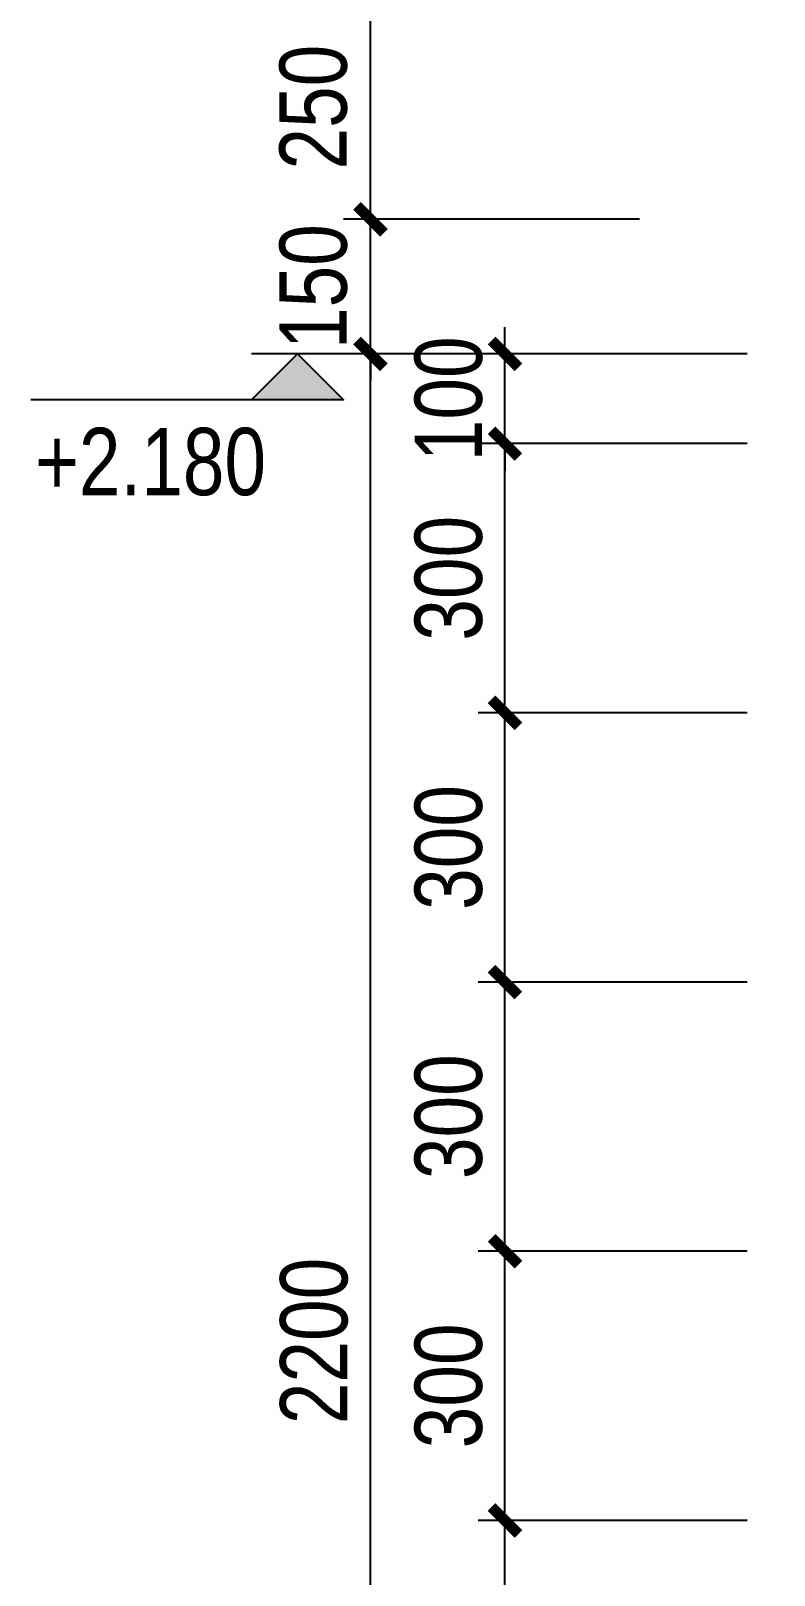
# Model space of a CAD drawing. Extents: x 468514 to 728049, y -74127 to 69080.
# Drawn here: x 589553 to 590382, y 39480 to 41201 of the extents above; entities that cross this region are included whole.
import ezdxf
from ezdxf.enums import TextEntityAlignment as Align

# ---------------------------------------------------------------- set-up
doc = ezdxf.new("R2010")
doc.units = 0
doc.header["$LTSCALE"] = 500
doc.header["$MEASUREMENT"] = 0
doc.layers.get('Defpoints').update_dxf_attribs({"color": 229})
doc.layers.add('E 立面标注尺寸', color=9, linetype='Continuous')
doc.styles.add('PDC DIM', font='PMingLiU-ExtB.ttf', dxfattribs={"width": 0.85})
doc.styles.add('Xref-标准套房C$0$黑体', font='simhei.ttf')
doc.dimstyles.new('PDC-A2', dxfattribs={"dimscale": 0, "dimtxt": 2.5, "dimasz": 1, "dimexe": 1, "dimexo": 1, "dimgap": 0.7, "dimtad": 1, "dimdec": 0, "dimtxsty": 'PDC DIM', "dimblk": 'ARCHTICK', "dimcen": 1, "dimdle": 1, "dimclrd": 8, "dimclre": 8, "dimclrt": 9, "dimadec": 0, "dimazin": 0, "dimtfac": 1, "dimtdec": 0, "dimtix": 1, "dimtmove": 2, "dimatfit": 3, "dimldrblk": 'PDC A2 T R', "dimfxl": 10, "dimfxlon": 1, "dimarcsym": 0})

# ---------------------------------------------------------------- blocks, each defined once
blk = doc.blocks.new('_ArchTick')
at = {"color": 0, "linetype": 'ByBlock', "const_width": 0.4}
blk.add_lwpolyline([(-0.5, -0.5), (0.5, 0.5)], dxfattribs=at)
blk = doc.blocks.new('*D1336')
at = {"layer": 'Defpoints', "color": 0}
for p in [(589931.7, 40841), (590381.7, 40841), (590381.7, 38641)]:
    blk.add_point(p, dxfattribs=at)
at = {"layer": 'E 立面标注尺寸', "color": 8, "lineweight": -2}
for p, q in [((589931.7, 38611), (589931.7, 40871)), ((590231.7, 40841), (589901.7, 40841)), ((590231.7, 38641), (589901.7, 38641))]:
    blk.add_line(p, q, dxfattribs=at)
at = {"layer": 'E 立面标注尺寸', "color": 8, "lineweight": -2, "xscale": 29.99999882274668, "yscale": 29.99999882274668, "zscale": 29.99999882274668}
for p, rotation in [((589931.7, 40841), 90), ((589931.7, 38641), 270)]:
    blk.add_blockref('_ArchTick', p, dxfattribs=dict(at, rotation=rotation))
at = {"layer": 'E 立面标注尺寸', "color": 9, "insert": (589869, 39741), "char_height": 75, "attachment_point": 5, "rotation": 90, "style": 'PDC DIM'}
blk.add_mtext('2200', dxfattribs=at)
blk = doc.blocks.new('PDC A2 T R')
at = {"color": 0, "linetype": 'ByBlock'}
blk.add_line((0, 0), (-2, 0), dxfattribs=at)
for points in [[(-2.147, 0.886), (-1.491, 1.345), (-0.6, 0), (0, 0)], [(-2.147, -0.886), (-1.491, -1.345), (-0.6, 0), (0, 0)]]:
    blk.add_solid(points, dxfattribs=at)
blk = doc.blocks.new('*D1337')
at = {"layer": 'Defpoints', "color": 0}
for p in [(589931.7, 40991), (590381.7, 40991), (590381.7, 40841)]:
    blk.add_point(p, dxfattribs=at)
at = {"layer": 'E 立面标注尺寸', "color": 8, "lineweight": -2}
for p, q in [((589931.7, 40991), (589931.7, 41021)), ((590231.7, 40991), (589901.7, 40991)), ((589931.7, 40841), (589931.7, 40991)), ((590231.7, 40841), (589901.7, 40841)), ((589931.7, 40841), (589931.7, 40811))]:
    blk.add_line(p, q, dxfattribs=at)
at = {"layer": 'E 立面标注尺寸', "color": 8, "lineweight": -2, "xscale": 29.99999882274668, "yscale": 29.99999882274668, "zscale": 29.99999882274668}
for p, rotation in [((589931.7, 40991), 270), ((589931.7, 40841), 90)]:
    blk.add_blockref('_ArchTick', p, dxfattribs=dict(at, rotation=rotation))
at = {"layer": 'E 立面标注尺寸', "color": 9, "insert": (589868.3, 40916), "char_height": 75, "attachment_point": 5, "rotation": 90, "style": 'PDC DIM'}
blk.add_mtext('150', dxfattribs=at)
blk = doc.blocks.new('*D1338')
at = {"layer": 'Defpoints', "color": 0}
for p in [(589931.7, 41241), (590381.7, 41241), (590381.7, 40991)]:
    blk.add_point(p, dxfattribs=at)
at = {"layer": 'E 立面标注尺寸', "color": 8, "lineweight": -2}
for p, q in [((589931.7, 40961), (589931.7, 41271)), ((590231.7, 41241), (589901.7, 41241)), ((590231.7, 40991), (589901.7, 40991))]:
    blk.add_line(p, q, dxfattribs=at)
at = {"layer": 'E 立面标注尺寸', "color": 8, "lineweight": -2, "xscale": 29.99999882274668, "yscale": 29.99999882274668, "zscale": 29.99999882274668}
for p, rotation in [((589931.7, 41241), 90), ((589931.7, 40991), 270)]:
    blk.add_blockref('_ArchTick', p, dxfattribs=dict(at, rotation=rotation))
at = {"layer": 'E 立面标注尺寸', "color": 9, "insert": (589868.3, 41116), "char_height": 75, "attachment_point": 5, "rotation": 90, "style": 'PDC DIM'}
blk.add_mtext('250', dxfattribs=at)
blk = doc.blocks.new('*D1351')
at = {"layer": 'Defpoints', "color": 0, "transparency": 16777216}
for p in [(590081.7, 39541), (590381.7, 39541), (590381.7, 39241)]:
    blk.add_point(p, dxfattribs=at)
at = {"layer": 'E 立面标注尺寸', "color": 8, "lineweight": -2, "transparency": 16777216}
for p, q in [((590081.7, 39211), (590081.7, 39571)), ((590351.7, 39541), (590051.7, 39541)), ((590351.7, 39241), (590051.7, 39241))]:
    blk.add_line(p, q, dxfattribs=at)
at = {"layer": 'E 立面标注尺寸', "color": 8, "lineweight": -2, "transparency": 16777216, "xscale": 29.99999882274668, "yscale": 29.99999882274668, "zscale": 29.99999882274668}
for p, rotation in [((590081.7, 39541), 90), ((590081.7, 39241), 270)]:
    blk.add_blockref('_ArchTick', p, dxfattribs=dict(at, rotation=rotation))
at = {"layer": 'E 立面标注尺寸', "color": 9, "transparency": 16777216, "insert": (590019, 39391), "char_height": 75, "attachment_point": 5, "rotation": 90, "style": 'PDC DIM'}
blk.add_mtext('300', dxfattribs=at)
blk = doc.blocks.new('*D1352')
at = {"layer": 'Defpoints', "color": 0, "transparency": 16777216}
for p in [(590081.7, 39841), (590381.7, 39841), (590381.7, 39541)]:
    blk.add_point(p, dxfattribs=at)
at = {"layer": 'E 立面标注尺寸', "color": 8, "lineweight": -2, "transparency": 16777216}
for p, q in [((590081.7, 39511), (590081.7, 39871)), ((590351.7, 39841), (590051.7, 39841)), ((590351.7, 39541), (590051.7, 39541))]:
    blk.add_line(p, q, dxfattribs=at)
at = {"layer": 'E 立面标注尺寸', "color": 8, "lineweight": -2, "transparency": 16777216, "xscale": 29.99999882274668, "yscale": 29.99999882274668, "zscale": 29.99999882274668}
for p, rotation in [((590081.7, 39841), 90), ((590081.7, 39541), 270)]:
    blk.add_blockref('_ArchTick', p, dxfattribs=dict(at, rotation=rotation))
at = {"layer": 'E 立面标注尺寸', "color": 9, "transparency": 16777216, "insert": (590019, 39691), "char_height": 75, "attachment_point": 5, "rotation": 90, "style": 'PDC DIM'}
blk.add_mtext('300', dxfattribs=at)
blk = doc.blocks.new('*D1353')
at = {"layer": 'Defpoints', "color": 0, "transparency": 16777216}
for p in [(590081.7, 40141), (590381.7, 40141), (590381.7, 39841)]:
    blk.add_point(p, dxfattribs=at)
at = {"layer": 'E 立面标注尺寸', "color": 8, "lineweight": -2, "transparency": 16777216}
for p, q in [((590081.7, 39811), (590081.7, 40171)), ((590351.7, 40141), (590051.7, 40141)), ((590351.7, 39841), (590051.7, 39841))]:
    blk.add_line(p, q, dxfattribs=at)
at = {"layer": 'E 立面标注尺寸', "color": 8, "lineweight": -2, "transparency": 16777216, "xscale": 29.99999882274668, "yscale": 29.99999882274668, "zscale": 29.99999882274668}
for p, rotation in [((590081.7, 40141), 90), ((590081.7, 39841), 270)]:
    blk.add_blockref('_ArchTick', p, dxfattribs=dict(at, rotation=rotation))
at = {"layer": 'E 立面标注尺寸', "color": 9, "transparency": 16777216, "insert": (590019, 39991), "char_height": 75, "attachment_point": 5, "rotation": 90, "style": 'PDC DIM'}
blk.add_mtext('300', dxfattribs=at)
blk = doc.blocks.new('*D1354')
at = {"layer": 'Defpoints', "color": 0, "transparency": 16777216}
for p in [(590081.7, 40441), (590381.7, 40441), (590381.7, 40141)]:
    blk.add_point(p, dxfattribs=at)
at = {"layer": 'E 立面标注尺寸', "color": 8, "lineweight": -2, "transparency": 16777216}
for p, q in [((590081.7, 40111), (590081.7, 40471)), ((590351.7, 40441), (590051.7, 40441)), ((590351.7, 40141), (590051.7, 40141))]:
    blk.add_line(p, q, dxfattribs=at)
at = {"layer": 'E 立面标注尺寸', "color": 8, "lineweight": -2, "transparency": 16777216, "xscale": 29.99999882274668, "yscale": 29.99999882274668, "zscale": 29.99999882274668}
for p, rotation in [((590081.7, 40441), 90), ((590081.7, 40141), 270)]:
    blk.add_blockref('_ArchTick', p, dxfattribs=dict(at, rotation=rotation))
at = {"layer": 'E 立面标注尺寸', "color": 9, "transparency": 16777216, "insert": (590019, 40291), "char_height": 75, "attachment_point": 5, "rotation": 90, "style": 'PDC DIM'}
blk.add_mtext('300', dxfattribs=at)
blk = doc.blocks.new('*D1355')
at = {"layer": 'Defpoints', "color": 0, "transparency": 16777216}
for p in [(590081.7, 40741), (590381.7, 40741), (590381.7, 40441)]:
    blk.add_point(p, dxfattribs=at)
at = {"layer": 'E 立面标注尺寸', "color": 8, "lineweight": -2, "transparency": 16777216}
for p, q in [((590081.7, 40411), (590081.7, 40771)), ((590351.7, 40741), (590051.7, 40741)), ((590351.7, 40441), (590051.7, 40441))]:
    blk.add_line(p, q, dxfattribs=at)
at = {"layer": 'E 立面标注尺寸', "color": 8, "lineweight": -2, "transparency": 16777216, "xscale": 29.99999882274668, "yscale": 29.99999882274668, "zscale": 29.99999882274668}
for p, rotation in [((590081.7, 40741), 90), ((590081.7, 40441), 270)]:
    blk.add_blockref('_ArchTick', p, dxfattribs=dict(at, rotation=rotation))
at = {"layer": 'E 立面标注尺寸', "color": 9, "transparency": 16777216, "insert": (590019, 40591), "char_height": 75, "attachment_point": 5, "rotation": 90, "style": 'PDC DIM'}
blk.add_mtext('300', dxfattribs=at)
blk = doc.blocks.new('*D1356')
at = {"layer": 'Defpoints', "color": 0}
for p in [(590081.7, 40841), (590381.7, 40841), (590381.7, 40741)]:
    blk.add_point(p, dxfattribs=at)
at = {"layer": 'E 立面标注尺寸', "color": 8, "lineweight": -2}
for p, q in [((590081.7, 40841), (590081.7, 40871)), ((590351.7, 40841), (590051.7, 40841)), ((590081.7, 40741), (590081.7, 40841)), ((590351.7, 40741), (590051.7, 40741)), ((590081.7, 40741), (590081.7, 40711))]:
    blk.add_line(p, q, dxfattribs=at)
at = {"layer": 'E 立面标注尺寸', "color": 8, "lineweight": -2, "xscale": 29.99999882274668, "yscale": 29.99999882274668, "zscale": 29.99999882274668}
for p, rotation in [((590081.7, 40841), 270), ((590081.7, 40741), 90)]:
    blk.add_blockref('_ArchTick', p, dxfattribs=dict(at, rotation=rotation))
at = {"layer": 'E 立面标注尺寸', "color": 9, "insert": (590019, 40791), "char_height": 75, "attachment_point": 5, "rotation": 90, "style": 'PDC DIM'}
blk.add_mtext('100', dxfattribs=at)
blk = doc.blocks.new('A$C37DB5113')
blk.add_hatch(color=256).paths.add_polyline_path([(150, 75), (75, 0), (0, 75)])
for p, q in [((0, 75), (510, 75)), ((0, 75), (75, 0)), ((150, 75), (75, 0)), ((0, 0), (150, 0))]:
    blk.add_line(p, q)
blk.add_lwpolyline([(150, 75), (75, 0), (0, 75), (150, 75)])
at = {"style": 'Xref-标准套房C$0$黑体', "width": 0.8}
blk.add_attdef('%%P0.000', text='', height=105, dxfattribs=at).set_placement((510, 75), align=Align.BOTTOM_RIGHT)

msp = doc.modelspace()

# ---------------------------------------------------------------- block references
at = {"layer": 'E 立面标注尺寸'}
ref = msp.add_blockref('A$C37DB5113', (589901.7, 40841), dxfattribs=dict(at, xscale=0.6836043956309368, yscale=0.6836043956309368, zscale=0.6836043956309368, rotation=180))
ref.add_attrib('%%P0.000', '+2.180', dxfattribs={"layer": '0', "height": 75, "rotation": 0, "style": 'PDC DIM', "width": 0.85}).set_placement((589815.3, 40661.1), align=Align.BOTTOM_RIGHT)

# ---------------------------------------------------------------- dimensions: what is measured, and where the dimension line sits
for base, p1, p2, picture, middle in [((589931.7, 41241), (590381.7, 40991), (590381.7, 41241), '*D1338', (589868.3, 41116)), ((589931.7, 40991), (590381.7, 40841), (590381.7, 40991), '*D1337', (589868.3, 40916)), ((590081.7, 40841), (590381.7, 40741), (590381.7, 40841), '*D1356', (590019, 40791)), ((589931.7, 40841), (590381.7, 38641), (590381.7, 40841), '*D1336', (589869, 39741)), ((590081.7, 40741), (590381.7, 40441), (590381.7, 40741), '*D1355', (590019, 40591)), ((590081.7, 40441), (590381.7, 40141), (590381.7, 40441), '*D1354', (590019, 40291)), ((590081.7, 40141), (590381.7, 39841), (590381.7, 40141), '*D1353', (590019, 39991)), ((590081.7, 39841), (590381.7, 39541), (590381.7, 39841), '*D1352', (590019, 39691)), ((590081.7, 39541), (590381.7, 39241), (590381.7, 39541), '*D1351', (590019, 39391))]:
    dim = msp.add_linear_dim(base=base, p1=p1, p2=p2, angle=90, dimstyle='PDC-A2', override={"dimscale": 29.999999}, dxfattribs=at)
    dim.commit()
    dim.dimension.update_dxf_attribs({"geometry": picture, "text_midpoint": middle})

doc.saveas('drawing.dxf')
